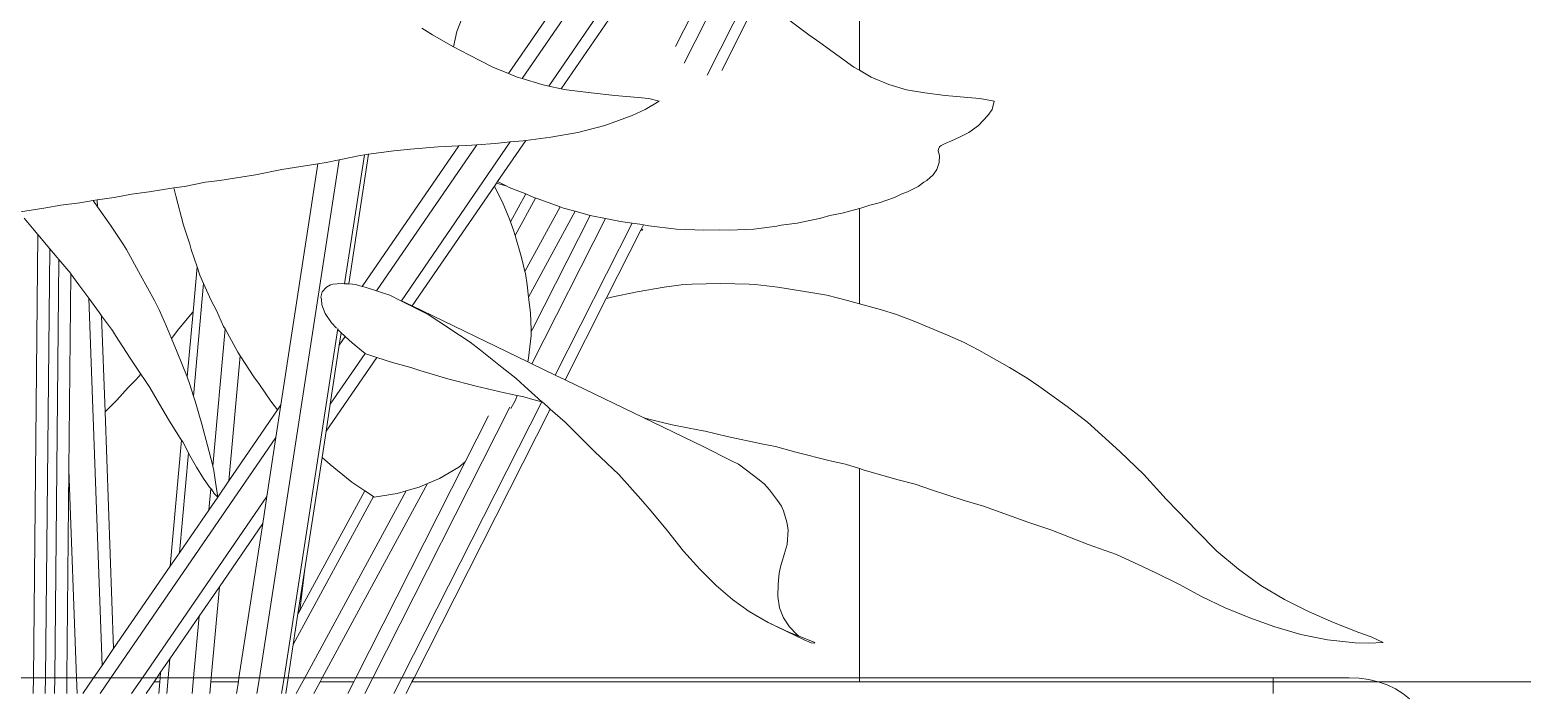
# Model space of a CAD drawing. Header units: metres. Extents: x 12.2 to 77.2, y 18.8 to 35.5.
# Drawn here: x 56.479 to 56.7959, y 29.4425 to 29.5842 of the extents above; entities that cross this region are included whole.
import ezdxf

# ---------------------------------------------------------------- set-up
doc = ezdxf.new("R2010")
doc.units = ezdxf.units.M
doc.layers.add('0inne_gulv', color=7, linetype='Continuous', lineweight=13)

# ---------------------------------------------------------------- blocks, each defined once
blk = doc.blocks.new('One bedroom house fr')
for p, q in [((1.62475, -2.8917), (1.66368, -2.81477)), ((1.58547, -2.89245), (1.6213, -2.8402)), ((1.5911, -2.89403), (1.62603, -2.8431)), ((1.61985, -2.88919), (1.64059, -2.84806)), ((1.65708, -2.89066), (1.65708, -2.84667)), ((1.60098, -2.8645), (1.58255, -2.89137)), ((1.59377, -2.89459), (1.61327, -2.86615)), ((1.61805, -2.88562), (1.62567, -2.87056)), ((1.62784, -2.89069), (1.63539, -2.87577)), ((1.57299, -2.8788), (1.57157, -2.88245)), ((1.64637, -2.8831), (1.64152, -2.87952)), ((1.56639, -2.8831), (1.56417, -2.88169)), ((1.56926, -2.88478), (1.56639, -2.8831)), ((1.57088, -2.88567), (1.57157, -2.88245)), ((1.64868, -2.88478), (1.64637, -2.8831)), ((1.57088, -2.88567), (1.56926, -2.88478)), ((1.5741, -2.88742), (1.57088, -2.88567)), ((1.65593, -2.89001), (1.64868, -2.88478)), ((1.5741, -2.88742), (1.57921, -2.89001)), ((1.58255, -2.89137), (1.57921, -2.89001)), ((1.65708, -2.89066), (1.65593, -2.89001)), ((1.58439, -2.89212), (1.58255, -2.89137)), ((1.58547, -2.89245), (1.58439, -2.89212)), ((1.58962, -2.89372), (1.58547, -2.89245)), ((1.58962, -2.89372), (1.5911, -2.89403)), ((1.65961, -2.89212), (1.65708, -2.89066)), ((1.66334, -2.89372), (1.65961, -2.89212)), ((1.66334, -2.89372), (1.66711, -2.89482)), ((1.5911, -2.89403), (1.59377, -2.89459)), ((1.59377, -2.89459), (1.59487, -2.89482)), ((1.59487, -2.89482), (1.6001, -2.89549)), ((1.6001, -2.89549), (1.60516, -2.89602)), ((1.61009, -2.89646), (1.60516, -2.89602)), ((1.61009, -2.89646), (1.61238, -2.89664)), ((1.61453, -2.89727), (1.61238, -2.89664)), ((1.66711, -2.89482), (1.67099, -2.89549)), ((1.67099, -2.89549), (1.67528, -2.89602)), ((1.68008, -2.89646), (1.67528, -2.89602)), ((1.68008, -2.89646), (1.68264, -2.89664)), ((1.6857, -2.89727), (1.68264, -2.89664)), ((1.60882, -2.90031), (1.6116, -2.89901)), ((1.61453, -2.89727), (1.6116, -2.89901)), ((1.68437, -2.90031), (1.68528, -2.89901)), ((1.6857, -2.89727), (1.68528, -2.89901)), ((1.59731, -2.90391), (1.60305, -2.90241)), ((1.60882, -2.90031), (1.60305, -2.90241)), ((1.68035, -2.90391), (1.68238, -2.90241)), ((1.68437, -2.90031), (1.68238, -2.90241)), ((1.5598, -2.93967), (1.58294, -2.90592)), ((1.57971, -2.90624), (1.57581, -2.90653)), ((1.58294, -2.90592), (1.57971, -2.90624)), ((1.58023, -2.91434), (1.58623, -2.90558)), ((1.58567, -2.90565), (1.58294, -2.90592)), ((1.58623, -2.90558), (1.58567, -2.90565)), ((1.59154, -2.9049), (1.58623, -2.90558)), ((1.59154, -2.9049), (1.59731, -2.90391)), ((1.67532, -2.90624), (1.67448, -2.90668)), ((1.67661, -2.90565), (1.67532, -2.90624)), ((1.67832, -2.9049), (1.67661, -2.90565)), ((1.67832, -2.9049), (1.68035, -2.90391)), ((1.54656, -2.90972), (1.55107, -2.90879)), ((1.54774, -2.93606), (1.55194, -2.90867)), ((1.54862, -2.93609), (1.55285, -2.90854)), ((1.55194, -2.90867), (1.55107, -2.90879)), ((1.57199, -2.90676), (1.5515, -2.93664)), ((1.55285, -2.90854), (1.55194, -2.90867)), ((1.55822, -2.9078), (1.55285, -2.90854)), ((1.55452, -2.93758), (1.57581, -2.90653)), ((1.56177, -2.90742), (1.55822, -2.9078)), ((1.56177, -2.90742), (1.56764, -2.90696)), ((1.57199, -2.90676), (1.56764, -2.90696)), ((1.57369, -2.90668), (1.57199, -2.90676)), ((1.57581, -2.90653), (1.57369, -2.90668)), ((1.67386, -2.90742), (1.67384, -2.9078)), ((1.67384, -2.9078), (1.67407, -2.90879)), ((1.67386, -2.90742), (1.67407, -2.90696)), ((1.67405, -2.91028), (1.67407, -2.90879)), ((1.67448, -2.90668), (1.67407, -2.90696)), ((1.5288, -2.91289), (1.53439, -2.91179)), ((1.52965, -3.01985), (1.54656, -2.90972)), ((1.53422, -2.96184), (1.54209, -2.91056)), ((1.53439, -2.91179), (1.54209, -2.91056)), ((1.54209, -2.91056), (1.54384, -2.91028)), ((1.54384, -2.91028), (1.54656, -2.90972)), ((1.67277, -2.91289), (1.6735, -2.91179)), ((1.6735, -2.91179), (1.67405, -2.91028)), ((1.51151, -2.91569), (1.50622, -2.91652)), ((1.51371, -2.91535), (1.51151, -2.91569)), ((1.51187, -2.91739), (1.51151, -2.91569)), ((1.51818, -2.91449), (1.51371, -2.91535)), ((1.52123, -2.9141), (1.51818, -2.91449)), ((1.52123, -2.9141), (1.5288, -2.91289)), ((1.56209, -2.94078), (1.57957, -2.9153)), ((1.57957, -2.9153), (1.57998, -2.9147)), ((1.57957, -2.9153), (1.58142, -2.91906)), ((1.57998, -2.9147), (1.58023, -2.91434)), ((1.57998, -2.9147), (1.5822, -2.91531)), ((1.58023, -2.91434), (1.5822, -2.91531)), ((1.5822, -2.91531), (1.58272, -2.91557)), ((1.58622, -2.91695), (1.58272, -2.91557)), ((1.66959, -2.91535), (1.66729, -2.91652)), ((1.67076, -2.91449), (1.66959, -2.91535)), ((1.67143, -2.9141), (1.67076, -2.91449)), ((1.67143, -2.9141), (1.67277, -2.91289)), ((1.48745, -2.91933), (1.4915, -2.91884)), ((1.4915, -2.91884), (1.49436, -2.91839)), ((1.49436, -2.91839), (1.49522, -2.91825)), ((1.49527, -2.9197), (1.49436, -2.91839)), ((1.49522, -2.91825), (1.49881, -2.91769)), ((1.49527, -2.9197), (1.49522, -2.91825)), ((1.49881, -2.91769), (1.5025, -2.91698)), ((1.5025, -2.91698), (1.50622, -2.91652)), ((1.51354, -2.92361), (1.51187, -2.91739)), ((1.58142, -2.91906), (1.58273, -2.9221)), ((1.58301, -2.92288), (1.58622, -2.91695)), ((1.58827, -2.91783), (1.58396, -2.92578)), ((1.58651, -2.91706), (1.58622, -2.91695)), ((1.58827, -2.91783), (1.58651, -2.91706)), ((1.58842, -2.9179), (1.58827, -2.91783)), ((1.59352, -2.9197), (1.58842, -2.9179)), ((1.65929, -2.91933), (1.66128, -2.91884)), ((1.66128, -2.91884), (1.66452, -2.91769)), ((1.66452, -2.91769), (1.66598, -2.91698)), ((1.66598, -2.91698), (1.66729, -2.91652)), ((1.48431, -2.91994), (1.47852, -2.92085)), ((1.48185, -2.92469), (1.47972, -2.9221)), ((1.48431, -2.91994), (1.48745, -2.91933)), ((1.498, -2.92361), (1.49527, -2.9197)), ((1.58301, -2.92288), (1.58273, -2.9221)), ((1.58605, -2.93348), (1.59352, -2.9197)), ((1.58684, -2.93892), (1.59674, -2.92065)), ((1.58753, -2.95307), (1.60315, -2.92221)), ((1.58765, -2.9457), (1.59989, -2.92152)), ((1.59426, -2.91997), (1.59352, -2.9197)), ((1.59426, -2.91997), (1.59674, -2.92065)), ((1.59674, -2.92065), (1.59989, -2.92152)), ((1.59989, -2.92152), (1.60025, -2.92162)), ((1.60315, -2.92221), (1.60025, -2.92162)), ((1.60633, -2.92285), (1.60315, -2.92221)), ((1.64388, -2.92315), (1.64888, -2.92209)), ((1.64888, -2.92209), (1.65077, -2.92155)), ((1.65344, -2.92105), (1.65077, -2.92155)), ((1.65708, -2.92007), (1.65344, -2.92105)), ((1.65759, -2.91994), (1.65708, -2.92007)), ((1.65708, -2.94032), (1.65708, -2.92007)), ((1.65759, -2.91994), (1.65929, -2.91933)), ((1.4826, -2.92558), (1.48185, -2.92469)), ((1.498, -2.92361), (1.50075, -2.92764)), ((1.51354, -2.92361), (1.51485, -2.92764)), ((1.58364, -2.92469), (1.58301, -2.92288)), ((1.58396, -2.92578), (1.58364, -2.92469)), ((1.59249, -2.95547), (1.60883, -2.92317)), ((1.60328, -2.93923), (1.61066, -2.92464)), ((1.60883, -2.92317), (1.60633, -2.92285)), ((1.61046, -2.92338), (1.60883, -2.92317)), ((1.61123, -2.92353), (1.61046, -2.92338)), ((1.61066, -2.92464), (1.6108, -2.92438)), ((1.61081, -2.92469), (1.61066, -2.92464)), ((1.6108, -2.92438), (1.61123, -2.92353)), ((1.6108, -2.92438), (1.61103, -2.92459)), ((1.61081, -2.92469), (1.61096, -2.92462)), ((1.61096, -2.92462), (1.61103, -2.92459)), ((1.61096, -2.92462), (1.61106, -2.92467)), ((1.61106, -2.92467), (1.61103, -2.92459)), ((1.61238, -2.92374), (1.61123, -2.92353)), ((1.61825, -2.92443), (1.61238, -2.92374)), ((1.62402, -2.92469), (1.61825, -2.92443)), ((1.62402, -2.92469), (1.62739, -2.92459)), ((1.62953, -2.92467), (1.62739, -2.92459)), ((1.63468, -2.92447), (1.62953, -2.92467)), ((1.63954, -2.92385), (1.63468, -2.92447)), ((1.64048, -2.92364), (1.63954, -2.92385)), ((1.64388, -2.92315), (1.64048, -2.92364)), ((1.48164, -3.01985), (1.4826, -2.92558)), ((1.48513, -2.92862), (1.4826, -2.92558)), ((1.50075, -2.92764), (1.5014, -2.92877)), ((1.51485, -2.92764), (1.51514, -2.92877)), ((1.58534, -2.93046), (1.58396, -2.92578)), ((1.48421, -3.01985), (1.48513, -2.92862)), ((1.48667, -2.93046), (1.48513, -2.92862)), ((1.48618, -3.01985), (1.48706, -2.93092)), ((1.48706, -2.93092), (1.48667, -2.93046)), ((1.48957, -2.93387), (1.48706, -2.93092)), ((1.5014, -2.92877), (1.50442, -2.93421)), ((1.51514, -2.92877), (1.51642, -2.93246)), ((1.58605, -2.93348), (1.58534, -2.93046)), ((1.4892, -2.97564), (1.48961, -2.93393)), ((1.48961, -2.93393), (1.48957, -2.93387)), ((1.49131, -2.9363), (1.48961, -2.93393)), ((1.50442, -2.93421), (1.50734, -2.93962)), ((1.51557, -2.942), (1.51642, -2.93246)), ((1.51642, -2.93246), (1.51703, -2.93421)), ((1.51703, -2.93421), (1.51781, -2.93599)), ((1.58614, -2.93387), (1.58605, -2.93348)), ((1.58655, -2.9363), (1.58614, -2.93387)), ((1.49131, -2.9363), (1.4934, -2.93915)), ((1.51781, -2.93599), (1.51565, -2.95994)), ((1.51781, -2.93599), (1.51939, -2.93962)), ((1.543, -2.93775), (1.54271, -2.93892)), ((1.54388, -2.93676), (1.543, -2.93775)), ((1.54388, -2.93676), (1.54476, -2.93629)), ((1.54526, -2.93615), (1.54476, -2.93629)), ((1.54708, -2.93603), (1.54526, -2.93615)), ((1.54774, -2.93606), (1.54708, -2.93603)), ((1.54862, -2.93609), (1.54774, -2.93606)), ((1.54943, -2.93613), (1.54862, -2.93609)), ((1.55003, -2.9362), (1.54943, -2.93613)), ((1.5515, -2.93664), (1.55003, -2.9362)), ((1.55213, -2.93682), (1.5515, -2.93664)), ((1.55213, -2.93682), (1.55452, -2.93758)), ((1.55452, -2.93758), (1.55577, -2.93797)), ((1.55577, -2.93797), (1.55736, -2.9385)), ((1.58655, -2.9363), (1.58684, -2.93892)), ((1.60988, -2.93775), (1.60444, -2.93892)), ((1.61561, -2.93676), (1.60988, -2.93775)), ((1.61561, -2.93676), (1.6192, -2.93629)), ((1.62153, -2.93615), (1.6192, -2.93629)), ((1.62755, -2.93603), (1.62153, -2.93615)), ((1.63368, -2.93613), (1.62755, -2.93603)), ((1.63497, -2.9362), (1.63368, -2.93613)), ((1.63976, -2.93682), (1.63497, -2.9362)), ((1.63976, -2.93682), (1.64722, -2.93797)), ((1.64722, -2.93797), (1.65019, -2.9385)), ((1.49624, -3.01721), (1.4934, -2.93915)), ((1.4934, -2.93915), (1.49568, -2.94227)), ((1.50734, -2.93962), (1.50844, -2.94174)), ((1.51939, -2.93962), (1.52051, -2.94174)), ((1.54271, -2.93892), (1.54281, -2.93936)), ((1.54281, -2.93936), (1.5429, -2.94053)), ((1.5429, -2.94053), (1.54363, -2.94238)), ((1.55958, -2.93962), (1.55736, -2.9385)), ((1.5598, -2.93967), (1.55958, -2.93962)), ((1.56552, -2.9426), (1.55958, -2.93962)), ((1.56209, -2.94078), (1.5598, -2.93967)), ((1.58663, -2.95264), (1.56209, -2.94078)), ((1.58684, -2.93892), (1.58721, -2.94227)), ((1.59456, -2.95647), (1.60328, -2.93923)), ((1.60444, -2.93892), (1.60328, -2.93923)), ((1.65456, -2.93962), (1.65019, -2.9385)), ((1.65708, -2.94032), (1.65456, -2.93962)), ((1.66179, -2.94164), (1.65708, -2.94032)), ((1.49612, -2.94286), (1.49568, -2.94227)), ((1.49846, -2.94601), (1.49612, -2.94286)), ((1.49686, -2.9633), (1.49612, -2.94286)), ((1.5099, -2.94513), (1.50844, -2.94174)), ((1.51223, -2.94601), (1.51536, -2.94227)), ((1.51428, -2.95586), (1.51557, -2.942)), ((1.51557, -2.942), (1.51536, -2.94227)), ((1.52205, -2.94513), (1.52051, -2.94174)), ((1.54497, -2.94434), (1.54363, -2.94238)), ((1.54497, -2.94434), (1.54604, -2.94548)), ((1.56552, -2.9426), (1.56777, -2.94411)), ((1.56777, -2.94411), (1.57212, -2.94697)), ((1.58737, -2.94586), (1.58721, -2.94227)), ((1.66179, -2.94164), (1.66496, -2.9426)), ((1.66496, -2.9426), (1.66886, -2.94411)), ((1.66886, -2.94411), (1.67576, -2.94697)), ((1.49912, -2.94706), (1.49846, -2.94601)), ((1.50222, -2.95188), (1.49912, -2.94706)), ((1.5099, -2.94513), (1.51096, -2.94769)), ((1.51096, -2.94769), (1.51147, -2.94706)), ((1.51147, -2.94706), (1.51223, -2.94601)), ((1.51974, -2.97482), (1.52236, -2.94568)), ((1.52205, -2.94513), (1.52236, -2.94568)), ((1.52236, -2.94568), (1.52505, -2.9506)), ((1.53488, -3.01985), (1.54628, -2.94558)), ((1.54634, -2.94579), (1.5469, -2.94639)), ((1.54662, -2.94909), (1.54702, -2.94649)), ((1.54662, -2.94909), (1.54789, -2.94725)), ((1.5469, -2.94639), (1.54702, -2.94649)), ((1.54702, -2.94649), (1.54775, -2.94711)), ((1.54775, -2.94711), (1.54789, -2.94725)), ((1.54789, -2.94725), (1.54933, -2.94865)), ((1.57212, -2.94697), (1.57445, -2.94847)), ((1.58681, -2.95188), (1.58737, -2.94706)), ((1.58765, -2.9457), (1.58737, -2.94586)), ((1.58738, -2.94601), (1.58737, -2.94586)), ((1.58737, -2.94706), (1.58738, -2.94625)), ((1.58738, -2.94625), (1.58765, -2.9457)), ((1.58738, -2.94625), (1.58738, -2.94601)), ((1.67576, -2.94697), (1.67918, -2.94847)), ((1.51096, -2.94769), (1.51217, -2.9506)), ((1.51217, -2.9506), (1.51428, -2.95586)), ((1.52505, -2.9506), (1.52557, -2.9514)), ((1.54469, -2.9617), (1.54662, -2.94909)), ((1.55212, -2.95086), (1.54933, -2.94865)), ((1.57445, -2.94847), (1.57661, -2.95022)), ((1.58122, -2.95387), (1.57661, -2.95022)), ((1.67918, -2.94847), (1.68246, -2.95022)), ((1.68895, -2.95387), (1.68246, -2.95022)), ((1.50222, -2.95188), (1.50449, -2.95528)), ((1.52318, -2.97794), (1.52557, -2.9514)), ((1.52557, -2.9514), (1.52845, -2.95586)), ((1.54381, -2.96744), (1.55458, -2.95173)), ((1.54469, -2.9617), (1.55212, -2.95086)), ((1.55229, -2.95099), (1.55212, -2.95086)), ((1.55229, -2.95099), (1.55458, -2.95173)), ((1.55458, -2.95173), (1.55791, -2.9528)), ((1.55791, -2.9528), (1.56178, -2.95389)), ((1.56375, -2.95453), (1.56178, -2.95389)), ((1.58414, -2.95611), (1.58122, -2.95387)), ((1.58681, -2.95188), (1.58663, -2.95264)), ((1.58753, -2.95307), (1.58663, -2.95264)), ((1.59249, -2.95547), (1.58753, -2.95307)), ((1.69274, -2.95611), (1.68895, -2.95387)), ((1.50176, -2.9581), (1.50345, -2.95642)), ((1.50449, -2.95528), (1.50345, -2.95642)), ((1.50449, -2.95528), (1.50524, -2.95642)), ((1.5064, -2.9581), (1.50524, -2.95642)), ((1.51428, -2.95586), (1.51489, -2.95747)), ((1.52845, -2.95586), (1.52966, -2.95747)), ((1.56375, -2.95453), (1.56967, -2.95627)), ((1.57569, -2.95786), (1.56967, -2.95627)), ((1.58599, -2.95783), (1.58414, -2.95611)), ((1.59456, -2.95647), (1.59249, -2.95547)), ((1.61115, -2.96449), (1.59456, -2.95647)), ((1.69522, -2.95783), (1.69274, -2.95611)), ((1.49934, -2.96082), (1.50176, -2.9581)), ((1.50794, -2.96082), (1.5064, -2.9581)), ((1.51489, -2.95747), (1.51565, -2.95994)), ((1.51565, -2.95994), (1.51598, -2.96103)), ((1.52966, -2.95747), (1.53207, -2.96103)), ((1.57569, -2.95786), (1.58174, -2.95929)), ((1.58174, -2.95929), (1.58441, -2.95985)), ((1.58402, -2.96082), (1.58441, -2.95985)), ((1.58441, -2.95985), (1.58582, -2.96014)), ((1.58771, -2.96066), (1.58582, -2.96014)), ((1.58599, -2.95783), (1.58962, -2.96115)), ((1.69522, -2.95783), (1.70121, -2.96219)), ((1.49934, -2.96082), (1.49686, -2.9633)), ((1.4987, -3.01363), (1.49686, -2.9633)), ((1.50794, -2.96082), (1.51038, -2.96495)), ((1.51598, -2.96103), (1.51741, -2.96594)), ((1.53352, -2.96285), (1.52318, -2.97794)), ((1.53207, -2.96103), (1.53352, -2.96285)), ((1.53316, -2.96872), (1.53422, -2.96184)), ((1.53422, -2.96184), (1.53352, -2.96285)), ((1.54381, -2.96744), (1.54469, -2.9617)), ((1.55371, -3.01985), (1.58284, -2.96234)), ((1.55993, -3.01985), (1.58962, -2.96115)), ((1.5625, -3.01985), (1.59141, -2.9627)), ((1.58402, -2.96082), (1.58302, -2.96262)), ((1.58771, -2.96066), (1.58962, -2.96115)), ((1.58962, -2.96115), (1.5897, -2.96117)), ((1.5897, -2.96117), (1.59083, -2.96219)), ((1.59083, -2.96219), (1.59141, -2.9627)), ((1.59141, -2.9627), (1.59462, -2.9655)), ((1.70121, -2.96219), (1.70555, -2.9655)), ((1.51268, -2.96866), (1.51038, -2.96495)), ((1.51865, -2.97045), (1.51741, -2.96594)), ((1.57336, -2.97396), (1.57832, -2.96416)), ((1.59462, -2.9655), (1.60085, -2.97174)), ((1.61115, -2.96449), (1.61182, -2.96468)), ((1.62393, -2.97066), (1.61115, -2.96449)), ((1.61734, -2.96603), (1.61182, -2.96468)), ((1.61734, -2.96603), (1.62311, -2.96719)), ((1.70555, -2.9655), (1.7124, -2.97174)), ((1.4981, -3.01985), (1.53316, -2.96872)), ((1.51069, -2.99614), (1.51311, -2.96931)), ((1.51268, -2.96866), (1.51311, -2.96931)), ((1.51311, -2.96931), (1.51337, -2.96971)), ((1.51457, -2.972), (1.51337, -2.96971)), ((1.53123, -2.98133), (1.53316, -2.96872)), ((1.54296, -2.97298), (1.54381, -2.96744)), ((1.62311, -2.96719), (1.62435, -2.96739)), ((1.62435, -2.96739), (1.62898, -2.96851)), ((1.63629, -2.97009), (1.62898, -2.96851)), ((1.51457, -2.972), (1.51265, -2.99329)), ((1.51461, -2.97208), (1.51457, -2.972)), ((1.51628, -2.97506), (1.51461, -2.97208)), ((1.51865, -2.97045), (1.51967, -2.97453)), ((1.60085, -2.97174), (1.60596, -2.97664)), ((1.62393, -2.97066), (1.62994, -2.97369)), ((1.63629, -2.97009), (1.63924, -2.97066)), ((1.63924, -2.97066), (1.64359, -2.97185)), ((1.64359, -2.97185), (1.65088, -2.97369)), ((1.7124, -2.97174), (1.71748, -2.97664)), ((1.48877, -3.01985), (1.4892, -2.97564)), ((1.4892, -2.97564), (1.49082, -3.01985)), ((1.51628, -2.97506), (1.51777, -2.97748)), ((1.51967, -2.97453), (1.51974, -2.97482)), ((1.51974, -2.97482), (1.51995, -2.97576)), ((1.51995, -2.97576), (1.52036, -2.97823)), ((1.53932, -2.99665), (1.54296, -2.97298)), ((1.54296, -2.97298), (1.54466, -2.97453)), ((1.54466, -2.97453), (1.54626, -2.97576)), ((1.54626, -2.97576), (1.54928, -2.97823)), ((1.55014, -3.01985), (1.57336, -2.97396)), ((1.57199, -2.97506), (1.56793, -2.97748)), ((1.57199, -2.97506), (1.57336, -2.97396)), ((1.62994, -2.97369), (1.6314, -2.97443)), ((1.63309, -2.97567), (1.6314, -2.97443)), ((1.63578, -2.97773), (1.63309, -2.97567)), ((1.65088, -2.97369), (1.65412, -2.97443)), ((1.65708, -2.97535), (1.65412, -2.97443)), ((1.65708, -3.01985), (1.65708, -2.97535)), ((1.65812, -2.97567), (1.65708, -2.97535)), ((1.66529, -2.97773), (1.65812, -2.97567)), ((1.51907, -2.97933), (1.51777, -2.97748)), ((1.5208, -2.98143), (1.52036, -2.97823)), ((1.52318, -2.97794), (1.5208, -2.98143)), ((1.54301, -3.01985), (1.56536, -2.97857)), ((1.55203, -2.98008), (1.54928, -2.97823)), ((1.56359, -2.97933), (1.56536, -2.97857)), ((1.56536, -2.97857), (1.56793, -2.97748)), ((1.61063, -2.98187), (1.60596, -2.97664)), ((1.63696, -2.97867), (1.63578, -2.97773)), ((1.63798, -2.97988), (1.63696, -2.97867)), ((1.6689, -2.97867), (1.66529, -2.97773)), ((1.67237, -2.97988), (1.6689, -2.97867)), ((1.72226, -2.98187), (1.71748, -2.97664)), ((1.50481, -3.01985), (1.53123, -2.98133)), ((1.51889, -2.98419), (1.51931, -2.97959)), ((1.5208, -2.98143), (1.51889, -2.98419)), ((1.51907, -2.97933), (1.51931, -2.97959)), ((1.51931, -2.97959), (1.51945, -2.97975)), ((1.52006, -2.98068), (1.51945, -2.97975)), ((1.5208, -2.98143), (1.52006, -2.98068)), ((1.53035, -2.98707), (1.53123, -2.98133)), ((1.55388, -2.98132), (1.53685, -3.01277)), ((1.53822, -3.00557), (1.55203, -2.98008)), ((1.53927, -3.01985), (1.56079, -2.98012)), ((1.55388, -2.98132), (1.55203, -2.98008)), ((1.55405, -2.98143), (1.55388, -2.98132)), ((1.55405, -2.98143), (1.55893, -2.98068)), ((1.55893, -2.98068), (1.56079, -2.98012)), ((1.56079, -2.98012), (1.56203, -2.97975)), ((1.56359, -2.97933), (1.56203, -2.97975)), ((1.61284, -2.98444), (1.61063, -2.98187)), ((1.6397, -2.98212), (1.63798, -2.97988)), ((1.6397, -2.98212), (1.64051, -2.98334)), ((1.67933, -2.98212), (1.67237, -2.97988)), ((1.67933, -2.98212), (1.68347, -2.98334)), ((1.72468, -2.98444), (1.72226, -2.98187)), ((1.51889, -2.98419), (1.51265, -2.99329)), ((1.61284, -2.98444), (1.61633, -2.98862)), ((1.64051, -2.98334), (1.64095, -2.98438)), ((1.64168, -2.98675), (1.64095, -2.98438)), ((1.68347, -2.98334), (1.68618, -2.98438)), ((1.69285, -2.98675), (1.68618, -2.98438)), ((1.72468, -2.98444), (1.72876, -2.98862)), ((1.52115, -3.00048), (1.53035, -2.98707)), ((1.52531, -3.01985), (1.53035, -2.98707)), ((1.61971, -2.99289), (1.61633, -2.98862)), ((1.64195, -2.98836), (1.64168, -2.98675)), ((1.64173, -2.99149), (1.64195, -2.98836)), ((1.69776, -2.98836), (1.69285, -2.98675)), ((1.70567, -2.99149), (1.69776, -2.98836)), ((1.73303, -2.99289), (1.72876, -2.98862)), ((1.64113, -2.99363), (1.64173, -2.99149)), ((1.7117, -2.99363), (1.70567, -2.99149)), ((1.51265, -2.99329), (1.51069, -2.99614)), ((1.62316, -2.99675), (1.61971, -2.99289)), ((1.64032, -2.99622), (1.64113, -2.99363)), ((1.71738, -2.99622), (1.7117, -2.99363)), ((1.73757, -2.99675), (1.73303, -2.99289)), ((1.51069, -2.99614), (1.4987, -3.01363)), ((1.53785, -3.00626), (1.53932, -2.99665)), ((1.53822, -3.00557), (1.53932, -2.99665)), ((1.62663, -3.00019), (1.62316, -2.99675)), ((1.6398, -2.99996), (1.64005, -2.99759)), ((1.64005, -2.99759), (1.64032, -2.99622)), ((1.72021, -2.99759), (1.71738, -2.99622)), ((1.7249, -2.99996), (1.72021, -2.99759)), ((1.74234, -3.00019), (1.73757, -2.99675)), ((1.51687, -3.00673), (1.52115, -3.00048)), ((1.51941, -3.01985), (1.52115, -3.00048)), ((1.63012, -3.00319), (1.62663, -3.00019)), ((1.6398, -2.99996), (1.63976, -3.00257)), ((1.7249, -2.99996), (1.72973, -3.00257)), ((1.74734, -3.00319), (1.74234, -3.00019)), ((1.63012, -3.00319), (1.6337, -3.00577)), ((1.64014, -3.00496), (1.63976, -3.00257)), ((1.73477, -3.00496), (1.72973, -3.00257)), ((1.74734, -3.00319), (1.7525, -3.00577)), ((1.51062, -3.01583), (1.51687, -3.00673)), ((1.51568, -3.01985), (1.51687, -3.00673)), ((1.53685, -3.01277), (1.53785, -3.00626)), ((1.53785, -3.00626), (1.53822, -3.00557)), ((1.6337, -3.00577), (1.6377, -3.0081)), ((1.64097, -3.00712), (1.64014, -3.00496)), ((1.64097, -3.00712), (1.64223, -3.00904)), ((1.73998, -3.00712), (1.73477, -3.00496)), ((1.73998, -3.00712), (1.74534, -3.00904)), ((1.7525, -3.00577), (1.75776, -3.0081)), ((1.64538, -3.01181), (1.6377, -3.0081)), ((1.64223, -3.01022), (1.6377, -3.0081)), ((1.64223, -3.00904), (1.64382, -3.01066)), ((1.64223, -3.01022), (1.64424, -3.01097)), ((1.64382, -3.01066), (1.64424, -3.01097)), ((1.64424, -3.01097), (1.64467, -3.01113)), ((1.74534, -3.00904), (1.75084, -3.01066)), ((1.75084, -3.01066), (1.7565, -3.01181)), ((1.76314, -3.01022), (1.75776, -3.0081)), ((1.76314, -3.01022), (1.76577, -3.01113)), ((1.4987, -3.01363), (1.49624, -3.01721)), ((1.53576, -3.01985), (1.53685, -3.01277)), ((1.64764, -3.01231), (1.64467, -3.01113)), ((1.64686, -3.01245), (1.64538, -3.01181)), ((1.64686, -3.01245), (1.64752, -3.01251)), ((1.64764, -3.01231), (1.64752, -3.01251)), ((1.76238, -3.01245), (1.7565, -3.01181)), ((1.76238, -3.01245), (1.7653, -3.01251)), ((1.76832, -3.01231), (1.7653, -3.01251)), ((1.76832, -3.01231), (1.76577, -3.01113)), ((1.49624, -3.01721), (1.49444, -3.01985)), ((1.50867, -3.01868), (1.51062, -3.01583)), ((1.51062, -3.01583), (1.51026, -3.01985)), ((1.47612, -3.01985), (1.48164, -3.01985)), ((1.4816, -3.0232), (1.48164, -3.01985)), ((1.48164, -3.01985), (1.48421, -3.01985)), ((1.48417, -3.0232), (1.48421, -3.01985)), ((1.48421, -3.01985), (1.48618, -3.01985)), ((1.48615, -3.0232), (1.48618, -3.01985)), ((1.48877, -3.01985), (1.48618, -3.01985)), ((1.48874, -3.0232), (1.48877, -3.01985)), ((1.48877, -3.01985), (1.49082, -3.01985)), ((1.49082, -3.01985), (1.49094, -3.0232)), ((1.49082, -3.01985), (1.49444, -3.01985)), ((1.49444, -3.01985), (1.49214, -3.0232)), ((1.49444, -3.01985), (1.4981, -3.01985)), ((1.4958, -3.0232), (1.4981, -3.01985)), ((1.4981, -3.01985), (1.50481, -3.01985)), ((1.50251, -3.0232), (1.50481, -3.01985)), ((1.50481, -3.01985), (1.50787, -3.01985)), ((1.50727, -3.02071), (1.50787, -3.01985)), ((1.50787, -3.01985), (1.50867, -3.01868)), ((1.50856, -3.01985), (1.50787, -3.01985)), ((1.50848, -3.02071), (1.50856, -3.01985)), ((1.50856, -3.01985), (1.50867, -3.01868)), ((1.50856, -3.01985), (1.51026, -3.01985)), ((1.51026, -3.01985), (1.50996, -3.0232)), ((1.51026, -3.01985), (1.51568, -3.01985)), ((1.51538, -3.0232), (1.51568, -3.01985)), ((1.51568, -3.01985), (1.51941, -3.01985)), ((1.51933, -3.02071), (1.51941, -3.01985)), ((1.52531, -3.01985), (1.51941, -3.01985)), ((1.52518, -3.02071), (1.52531, -3.01985)), ((1.52531, -3.01985), (1.52965, -3.01985)), ((1.52914, -3.0232), (1.52965, -3.01985)), ((1.52965, -3.01985), (1.53488, -3.01985)), ((1.53436, -3.0232), (1.53488, -3.01985)), ((1.53488, -3.01985), (1.53576, -3.01985)), ((1.53525, -3.0232), (1.53576, -3.01985)), ((1.53576, -3.01985), (1.53927, -3.01985)), ((1.53746, -3.0232), (1.53927, -3.01985)), ((1.53927, -3.01985), (1.54301, -3.01985)), ((1.54254, -3.02071), (1.54301, -3.01985)), ((1.55014, -3.01985), (1.54301, -3.01985)), ((1.54971, -3.02071), (1.55014, -3.01985)), ((1.55014, -3.01985), (1.55371, -3.01985)), ((1.55205, -3.0232), (1.55371, -3.01985)), ((1.55371, -3.01985), (1.55993, -3.01985)), ((1.55823, -3.0232), (1.55993, -3.01985)), ((1.55993, -3.01985), (1.5625, -3.01985)), ((1.56206, -3.02071), (1.5625, -3.01985)), ((1.65708, -3.01985), (1.5625, -3.01985)), ((1.65708, -3.02071), (1.65708, -3.01985)), ((1.65708, -3.01985), (1.74499, -3.01985)), ((1.74499, -3.01985), (1.74499, -3.02071)), ((1.76111, -3.01985), (1.74499, -3.01985)), ((1.76322, -3.01994), (1.76111, -3.01985)), ((1.76529, -3.02024), (1.76322, -3.01994)), ((1.76725, -3.02071), (1.76529, -3.02024)), ((1.50557, -3.0232), (1.50727, -3.02071)), ((1.50848, -3.02071), (1.50727, -3.02071)), ((1.50826, -3.0232), (1.50848, -3.02071)), ((1.51911, -3.0232), (1.51933, -3.02071)), ((1.52518, -3.02071), (1.51933, -3.02071)), ((1.5248, -3.0232), (1.52518, -3.02071)), ((1.54119, -3.0232), (1.54254, -3.02071)), ((1.54971, -3.02071), (1.54254, -3.02071)), ((1.54845, -3.0232), (1.54971, -3.02071)), ((1.5608, -3.0232), (1.56206, -3.02071)), ((1.65708, -3.02071), (1.56206, -3.02071)), ((1.74499, -3.02071), (1.65708, -3.02071)), ((1.74499, -3.02071), (1.74499, -3.0232)), ((1.76725, -3.02071), (1.74499, -3.02071)), ((1.76729, -3.02072), (1.76725, -3.02071)), ((1.82218, -3.02071), (1.76729, -3.02072)), ((1.76918, -3.02138), (1.76729, -3.02072)), ((1.77093, -3.02221), (1.76918, -3.02138)), ((1.77252, -3.0232), (1.77093, -3.02221)), ((1.77391, -3.02433), (1.77252, -3.0232))]:
    blk.add_line(p, q)

msp = doc.modelspace()

# ---------------------------------------------------------------- block references
at = {"layer": '0inne_gulv'}
msp.add_blockref('One bedroom house fr', (54.9981, 32.46623), dxfattribs=at)

doc.saveas('drawing.dxf')
